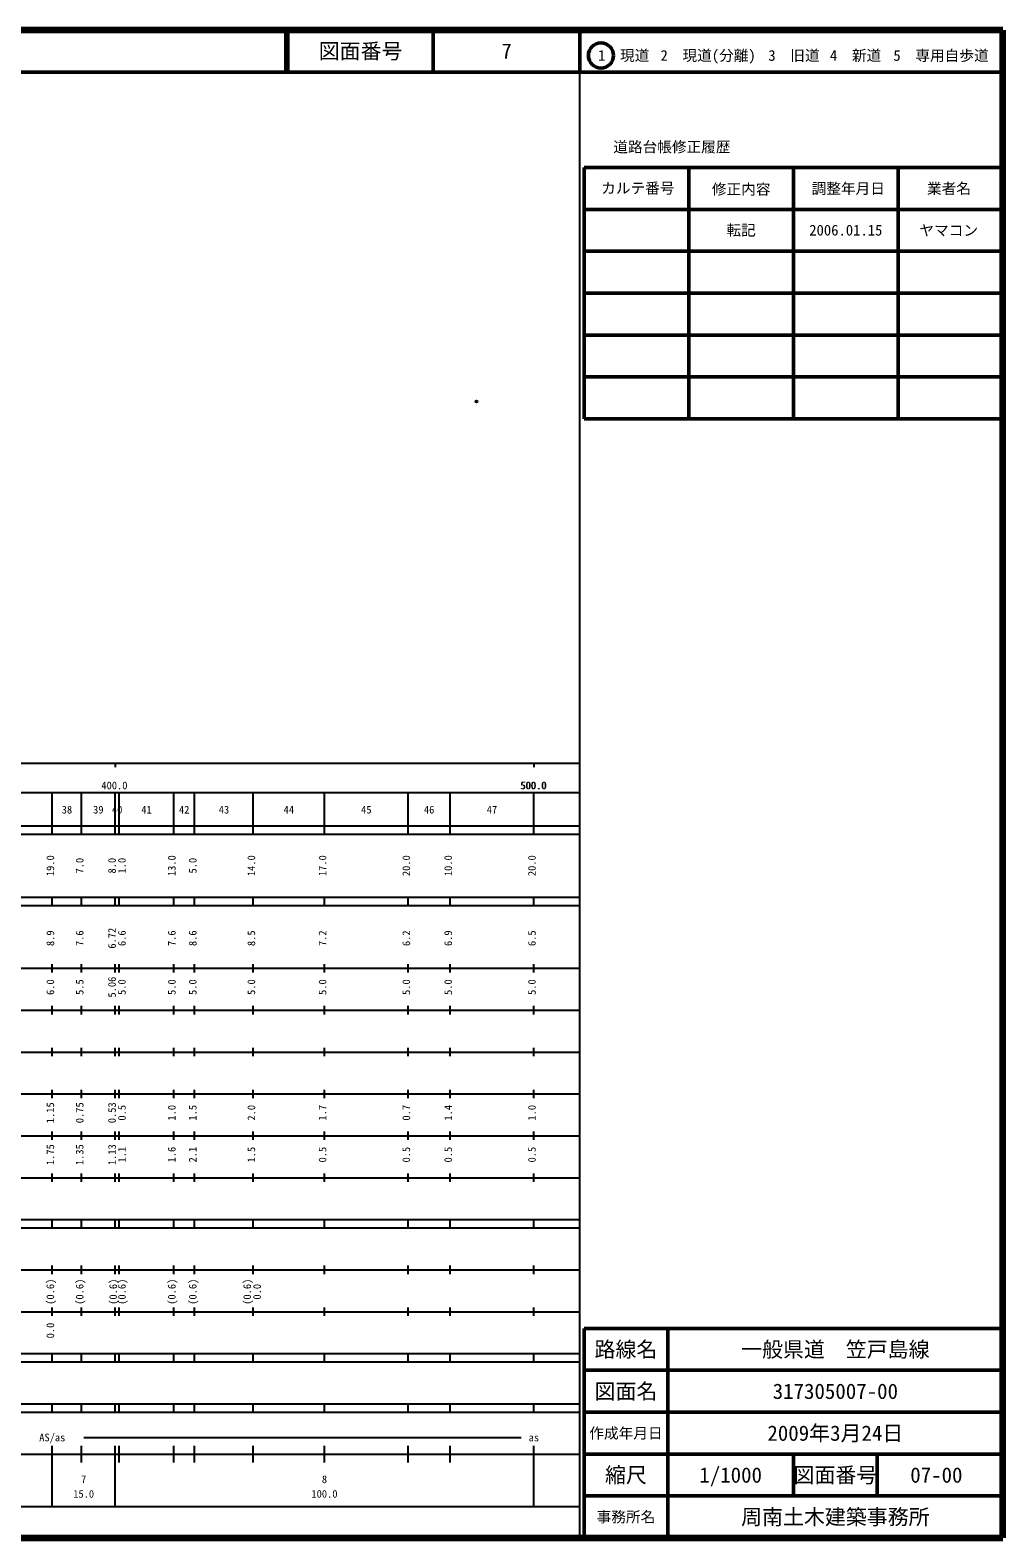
# Model space of a CAD drawing. Units: millimetres on the paper. Extents: x 40 to 680, y 20 to 380.
# Drawn here: x 447.7 to 680, y 20 to 380 of the extents above; entities that cross this region are included whole.
import ezdxf
from ezdxf.enums import TextEntityAlignment as Align

# ---------------------------------------------------------------- set-up
doc = ezdxf.new("R2010")
doc.units = ezdxf.units.MM
doc.header["$PDMODE"] = 32
doc.header["$PDSIZE"] = 0.5
doc.layers.add('M-OTRS', color=6, linetype='Continuous')
doc.layers.add('M-TTL-TXT', color=7, linetype='Continuous')
for name, color, linetype, lineweight in [('M-TTL', 2, 'Continuous', 140), ('M-TTL-BAND', 7, 'Continuous', 25), ('M-TTL-FRAM', 2, 'Continuous', 50), ('M-TTL-LINE', 7, 'Continuous', 50)]:
    doc.layers.add(name, color=color, linetype=linetype, lineweight=lineweight)
doc.styles.add('ＭＳ ゴシック', font='')
doc.styles.get('ＭＳ ゴシック').set_extended_font_data('MS Gothic')

msp = doc.modelspace()

# ---------------------------------------------------------------- linework, layer by layer
at = {"layer": 'M-OTRS'}
msp.add_point((554.301, 291.319), dxfattribs=at)
at = {"layer": 'M-TTL'}
for p, q in [((680, 380), (40, 380)), ((680, 20), (680, 380)), ((40, 20), (680, 20))]:
    msp.add_line(p, q, dxfattribs=at)
at = {"layer": 'M-TTL-BAND'}
for p, q in [((579, 20), (579, 370)), ((40, 205), (579, 205)), ((468, 205), (468, 204)), ((568, 205), (568, 204)), ((68, 198), (579, 198)), ((453, 188), (453, 198)), ((460, 188), (460, 198)), ((468, 188), (468, 198)), ((469, 188), (469, 198)), ((482, 188), (482, 198)), ((487, 188), (487, 198)), ((501, 188), (501, 198)), ((518, 188), (518, 198)), ((538, 188), (538, 198)), ((548, 188), (548, 198)), ((568, 188), (568, 198)), ((40, 190), (579, 190)), ((40, 188), (579, 188)), ((40, 173), (579, 173)), ((453, 171), (453, 173)), ((460, 171), (460, 173)), ((468, 171), (468, 173)), ((469, 171), (469, 173)), ((482, 171), (482, 173)), ((487, 171), (487, 173)), ((501, 171), (501, 173)), ((518, 171), (518, 173)), ((538, 171), (538, 173)), ((548, 171), (548, 173)), ((568, 171), (568, 173)), ((40, 171), (579, 171)), ((40, 156), (579, 156)), ((453, 155), (453, 157)), ((460, 155), (460, 157)), ((468, 155), (468, 157)), ((469, 155), (469, 157)), ((482, 155), (482, 157)), ((487, 155), (487, 157)), ((501, 155), (501, 157)), ((518, 155), (518, 157)), ((538, 155), (538, 157)), ((548, 155), (548, 157)), ((568, 155), (568, 157)), ((46, 146), (579, 146)), ((453, 145), (453, 147)), ((460, 145), (460, 147)), ((468, 145), (468, 147)), ((469, 145), (469, 147)), ((482, 145), (482, 147)), ((487, 145), (487, 147)), ((501, 145), (501, 147)), ((518, 145), (518, 147)), ((538, 145), (538, 147)), ((548, 145), (548, 147)), ((568, 145), (568, 147)), ((453, 135), (453, 137)), ((460, 135), (460, 137)), ((468, 135), (468, 137)), ((469, 135), (469, 137)), ((482, 135), (482, 137)), ((487, 135), (487, 137)), ((501, 135), (501, 137)), ((518, 135), (518, 137)), ((538, 135), (538, 137)), ((548, 135), (548, 137)), ((568, 135), (568, 137)), ((52, 136), (579, 136)), ((46, 126), (579, 126)), ((453, 125), (453, 127)), ((460, 125), (460, 127)), ((468, 125), (468, 127)), ((469, 125), (469, 127)), ((482, 125), (482, 127)), ((487, 125), (487, 127)), ((501, 125), (501, 127)), ((518, 125), (518, 127)), ((538, 125), (538, 127)), ((548, 125), (548, 127)), ((568, 125), (568, 127)), ((52, 116), (579, 116)), ((453, 115), (453, 117)), ((460, 115), (460, 117)), ((468, 115), (468, 117)), ((469, 115), (469, 117)), ((482, 115), (482, 117)), ((487, 115), (487, 117)), ((501, 115), (501, 117)), ((518, 115), (518, 117)), ((538, 115), (538, 117)), ((548, 115), (548, 117)), ((568, 115), (568, 117)), ((46, 106), (579, 106)), ((453, 105), (453, 107)), ((460, 105), (460, 107)), ((468, 105), (468, 107)), ((469, 105), (469, 107)), ((482, 105), (482, 107)), ((487, 105), (487, 107)), ((501, 105), (501, 107)), ((518, 105), (518, 107)), ((538, 105), (538, 107)), ((548, 105), (548, 107)), ((568, 105), (568, 107)), ((40, 96), (579, 96)), ((40, 94), (579, 94)), ((453, 94), (453, 96)), ((460, 94), (460, 96)), ((468, 94), (468, 96)), ((469, 94), (469, 96)), ((482, 94), (482, 96)), ((487, 94), (487, 96)), ((501, 94), (501, 96)), ((518, 94), (518, 96)), ((538, 94), (538, 96)), ((548, 94), (548, 96)), ((568, 94), (568, 96)), ((49, 84), (579, 84)), ((453, 83), (453, 85)), ((460, 83), (460, 85)), ((468, 83), (468, 85)), ((469, 83), (469, 85)), ((482, 83), (482, 85)), ((487, 83), (487, 85)), ((501, 83), (501, 85)), ((518, 83), (518, 85)), ((538, 83), (538, 85)), ((548, 83), (548, 85)), ((568, 83), (568, 85)), ((40, 74), (579, 74)), ((453, 73), (453, 75)), ((460, 73), (460, 75)), ((468, 73), (468, 75)), ((469, 73), (469, 75)), ((482, 73), (482, 75)), ((487, 73), (487, 75)), ((501, 73), (501, 75)), ((518, 73), (518, 75)), ((538, 73), (538, 75)), ((548, 73), (548, 75)), ((568, 73), (568, 75)), ((40, 64), (579, 64)), ((40, 62), (579, 62)), ((453, 62), (453, 64)), ((460, 62), (460, 64)), ((468, 62), (468, 64)), ((469, 62), (469, 64)), ((482, 62), (482, 64)), ((487, 62), (487, 64)), ((501, 62), (501, 64)), ((518, 62), (518, 64)), ((538, 62), (538, 64)), ((548, 62), (548, 64)), ((568, 62), (568, 64)), ((40, 52), (579, 52)), ((453, 50), (453, 52)), ((460, 50), (460, 52)), ((468, 50), (468, 52)), ((469, 50), (469, 52)), ((482, 50), (482, 52)), ((487, 50), (487, 52)), ((501, 50), (501, 52)), ((518, 50), (518, 52)), ((538, 50), (538, 52)), ((548, 50), (548, 52)), ((568, 50), (568, 52)), ((40, 50), (579, 50)), ((460.5, 44), (565, 44)), ((40, 40), (579, 40)), ((453, 27.5), (453, 42)), ((460, 38), (460, 42)), ((468, 27.5), (468, 42)), ((469, 38), (469, 42)), ((482, 38), (482, 42)), ((487, 38), (487, 42)), ((501, 38), (501, 42)), ((518, 38), (518, 42)), ((538, 38), (538, 42)), ((548, 38), (548, 42)), ((568, 27.5), (568, 42)), ((68, 27.5), (579, 27.5))]:
    msp.add_line(p, q, dxfattribs=at)
at = {"layer": 'M-TTL-FRAM'}
for p, q in [((580, 347.197), (580, 287.197)), ((580, 347.197), (680, 347.197)), ((580, 287.197), (680, 287.197)), ((680, 70), (580, 70)), ((580, 70), (580, 20))]:
    msp.add_line(p, q, dxfattribs=at)
at = {"layer": 'M-TTL-LINE'}
for p, q in [((508.747, 380), (508.747, 370)), ((509.247, 380), (509.247, 370)), ((543.997, 380), (543.997, 370)), ((579, 380), (579, 370)), ((40, 370), (680, 370)), ((605, 347.197), (605, 287.197)), ((630, 347.197), (630, 287.197)), ((655, 347.197), (655, 287.197)), ((580, 337.197), (680, 337.197)), ((580, 327.197), (680, 327.197)), ((580, 317.197), (680, 317.197)), ((580, 307.197), (680, 307.197)), ((580, 297.197), (680, 297.197)), ((600, 70), (600, 20)), ((680, 60), (580, 60)), ((680, 50), (580, 50)), ((680, 40), (580, 40)), ((630, 40), (630, 30)), ((650, 40), (650, 30)), ((680, 30), (580, 30))]:
    msp.add_line(p, q, dxfattribs=at)
msp.add_circle((584.031, 373.958), 3, dxfattribs=at)

# ---------------------------------------------------------------- texts
at = {"layer": 'M-TTL-BAND', "style": 'ＭＳ ゴシック'}
for s, p in [('400.0', (467.844, 198.195)), ('500.0', (567.844, 198.195)), ('500.0', (568, 198.195)), ('38', (456.5, 192.405)), ('39', (464, 192.405)), ('40', (468.5, 192.405)), ('41', (475.5, 192.405)), ('42', (484.5, 192.405)), ('43', (494, 192.405)), ('44', (509.5, 192.405)), ('45', (528, 192.405)), ('46', (543, 192.405)), ('47', (558, 192.405)), ('AS/as', (453, 42.5)), ('as', (568, 42.5)), ('7', (460.5, 32.523)), ('8', (518, 32.523)), ('15.0', (460.5, 29.033)), ('100.0', (518, 29.033))]:
    msp.add_text(s, height=1.833, dxfattribs=at).set_placement(p, align=Align.BOTTOM_CENTER)
for s, p in [('19.0', (454, 180.5)), ('7.0', (461, 180.5)), ('8.0', (468.726, 180.5)), ('1.0', (471.089, 180.5)), ('13.0', (483, 180.5)), ('5.0', (488, 180.5)), ('14.0', (502, 180.5)), ('17.0', (519, 180.5)), ('20.0', (539, 180.5)), ('10.0', (549, 180.5)), ('20.0', (569, 180.5)), ('8.9', (454, 163.174)), ('7.6', (461, 163.174)), ('6.72', (468.726, 163.174)), ('6.6', (471.089, 163.174)), ('7.6', (483, 163.174)), ('8.6', (488, 163.174)), ('8.5', (502, 163.174)), ('7.2', (519, 163.174)), ('6.2', (539, 163.174)), ('6.9', (549, 163.174)), ('6.5', (569, 163.174)), ('6.0', (454, 151.5)), ('5.5', (461, 151.5)), ('5.06', (468.726, 151.5)), ('5.0', (471.089, 151.5)), ('5.0', (483, 151.5)), ('5.0', (488, 151.5)), ('5.0', (502, 151.5)), ('5.0', (519, 151.5)), ('5.0', (539, 151.5)), ('5.0', (549, 151.5)), ('5.0', (569, 151.5)), ('1.15', (454, 121.5)), ('0.75', (461, 121.5)), ('0.53', (468.726, 121.5)), ('0.5', (471.089, 121.5)), ('1.0', (483, 121.5)), ('1.5', (488, 121.5)), ('2.0', (502, 121.5)), ('1.7', (519, 121.5)), ('0.7', (539, 121.5)), ('1.4', (549, 121.5)), ('1.0', (569, 121.5)), ('1.75', (454, 111.5)), ('1.35', (461, 111.5)), ('1.13', (468.726, 111.5)), ('1.1', (471.089, 111.5)), ('1.6', (483, 111.5)), ('2.1', (488, 111.5)), ('1.5', (502, 111.5)), ('0.5', (519, 111.5)), ('0.5', (539, 111.5)), ('0.5', (549, 111.5)), ('0.5', (569, 111.5)), ('(0.6)', (454, 78.764)), ('(0.6)', (461, 78.764)), ('(0.6)', (469, 78.764)), ('(0.6)', (471.089, 78.764)), ('(0.6)', (483, 78.764)), ('(0.6)', (488, 78.764)), ('(0.6)', (501, 78.764)), ('0.0', (503.37, 78.764)), ('0.0', (454, 69.5))]:
    msp.add_text(s, height=1.833, rotation=90, dxfattribs=at).set_placement(p, align=Align.BOTTOM_CENTER)
at = {"layer": 'M-TTL-TXT', "style": 'ＭＳ ゴシック'}
for s, height, p in [('図面番号', 3.666, (526.622, 375)), ('7', 3.666, (561.497, 375)), ('1\u3000現道', 2.566, (589.448, 373.958)), ('2\u3000現道(分離)', 2.566, (609.619, 373.958)), ('3\u3000旧道', 2.566, (630.121, 373.958)), ('4\u3000新道', 2.566, (644.824, 373.958)), ('5\u3000専用自歩道', 2.566, (665.228, 373.958)), ('道路台帳修正履歴', 2.566, (600.968, 352.113)), ('カルテ番号', 2.566, (592.839, 342.277)), ('修正内容', 2.566, (617.509, 342.023)), ('調整年月日', 2.566, (643.089, 342.197)), ('業者名', 2.566, (667.134, 342.197)), ('転記', 2.566, (617.5, 332.245)), ('2006.01.15', 2.566, (642.5, 332.245)), ('ヤマコン', 2.566, (667.077, 332.189)), ('路線名', 3.666, (590, 65)), ('路線名', 3.666, (590, 65)), ('一般県道\u3000笠戸島線', 3.666, (640, 65)), ('図面名', 3.666, (590, 55)), ('図面名', 3.666, (590, 55)), ('317305007-00', 3.666, (640, 55)), ('2009年3月24日', 3.666, (640, 45)), ('作成年月日', 2.566, (590, 45)), ('作成年月日', 2.566, (590, 45)), ('縮尺', 3.666, (590, 35)), ('縮尺', 3.666, (590, 35)), ('1/1000', 3.666, (615, 35)), ('図面番号', 3.666, (640, 35)), ('図面番号', 3.666, (640, 35)), ('07-00', 3.666, (664.125, 35)), ('事務所名', 2.566, (590, 25)), ('事務所名', 2.566, (590, 25)), ('周南土木建築事務所', 3.666, (640, 25))]:
    msp.add_text(s, height=height, dxfattribs=at).set_placement(p, align=Align.MIDDLE_CENTER)

doc.saveas('drawing.dxf')
